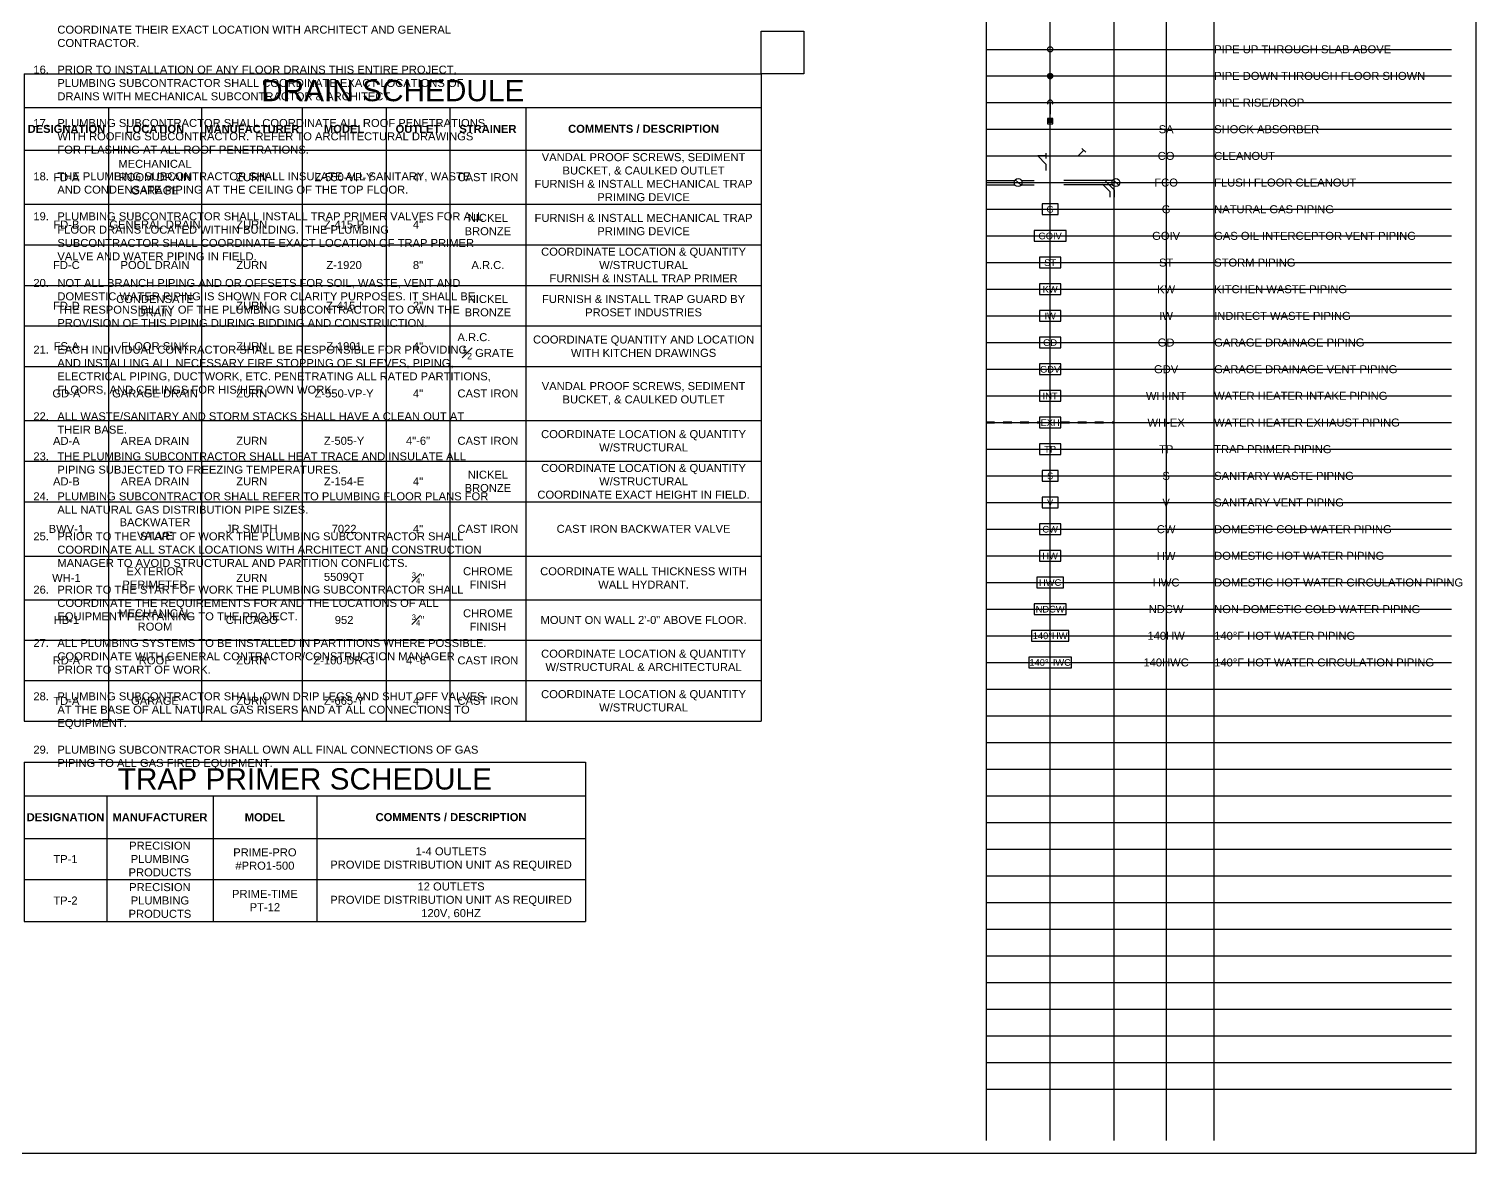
# Model space of a CAD drawing. Extents: x 1982 to 2088, y 1462 to 1485.
# Drawn here: x 2029.48 to 2046.44, y 1461.6 to 1474.78 of the extents above; entities that cross this region are included whole.
import ezdxf
from ezdxf.enums import TextEntityAlignment as Align

# ---------------------------------------------------------------- set-up
doc = ezdxf.new("R2010")
doc.units = 0
doc.header["$LTSCALE"] = 0.375
doc.header["$MEASUREMENT"] = 0
doc.linetypes.add('COND', pattern=[1.7, 1.5, -0.2])
doc.linetypes.add('VENT', pattern=[0.3, 0.2, -0.1])
for name, color, linetype in [('G-ANNO-TEXT', 70, 'Continuous'), ('P-14HW-N', 3, 'Continuous'), ('P-14HW-N @ 1', 3, 'Continuous'), ('P-14HWC-N', 2, 'Continuous'), ('P-14HWC-N @ 1', 2, 'Continuous'), ('P-ANNO-TEXT', 70, 'Continuous'), ('P-CW-N', 4, 'Continuous'), ('P-CW-N @ 1', 4, 'Continuous'), ('P-GAS-N', 3, 'Continuous'), ('P-GAS-N @ 1', 3, 'Continuous'), ('P-GD-N', 2, 'Continuous'), ('P-GD-N @ 1', 2, 'Continuous'), ('P-GOIV-N', 3, 'VENT'), ('P-GOIV-N @ 1', 3, 'VENT'), ('P-GV-N', 5, 'VENT'), ('P-GV-N @ 1', 5, 'VENT'), ('P-HW-N', 1, 'Continuous'), ('P-HW-N @ 1', 1, 'Continuous'), ('P-HWC-N', 2, 'Continuous'), ('P-HWC-N @ 1', 2, 'Continuous'), ('P-IW-N', 1, 'Continuous'), ('P-IW-N @ 1', 1, 'Continuous'), ('P-KW-N', 1, 'Continuous'), ('P-KW-N @ 1', 1, 'Continuous'), ('P-NDCW-N', 4, 'Continuous'), ('P-NDCW-N @ 1', 4, 'Continuous'), ('P-SAN-N', 6, 'Continuous'), ('P-SAN-N @ 1', 6, 'Continuous'), ('P-SANV-N', 5, 'VENT'), ('P-SANV-N @ 1', 5, 'VENT'), ('P-STRM-N', 2, 'COND'), ('P-STRM-N @ 1', 2, 'COND'), ('P-TP-N', 6, 'Continuous'), ('P-TP-N @ 1', 6, 'Continuous'), ('P-WH-INT-N', 213, 'Continuous'), ('P-WH-INT-N @ 1', 213, 'Continuous')]:
    doc.layers.add(name, color=color, linetype=linetype)
doc.layers.add('GRID', color=7, linetype='Continuous', plot=False)
doc.layers.add('P-WH-EXH-N', color=133, linetype='VENT', lineweight=60)
doc.layers.add('P-WH-EXH-N @ 1', color=133, linetype='VENT', lineweight=60)
doc.styles.add('Arial', font='arial.ttf')
doc.styles.add('Arial Bold', font='arialbd.ttf')

# ---------------------------------------------------------------- blocks, each defined once
blk = doc.blocks.new('*T3')
at = {"layer": 'G-ANNO-TEXT', "transparency": 16777216}
for p, q in [((0, 0), (8.635, 0)), ((0, 0), (0, -7.587)), ((8.635, 0), (8.635, -7.587)), ((0, -0.396), (8.635, -0.396)), ((0.987, -0.396), (0.987, -7.587)), ((2.077, -0.396), (2.077, -7.587)), ((3.255, -0.396), (3.255, -7.587)), ((4.241, -0.396), (4.241, -7.587)), ((4.987, -0.396), (4.987, -7.587)), ((5.879, -0.396), (5.879, -7.587)), ((0, -0.896), (8.635, -0.896)), ((0, -1.529), (8.635, -1.529)), ((0, -2.004), (8.635, -2.004)), ((0, -2.48), (8.635, -2.48)), ((0, -2.955), (8.635, -2.955)), ((0, -3.431), (8.635, -3.431)), ((0, -4.064), (8.635, -4.064)), ((0, -4.539), (8.635, -4.539)), ((0, -5.015), (8.635, -5.015)), ((0, -5.653), (8.635, -5.653)), ((0, -6.165), (8.635, -6.165)), ((0, -6.639), (8.635, -6.639)), ((0, -7.113), (8.635, -7.113)), ((0, -7.587), (8.635, -7.587))]:
    blk.add_line(p, q, dxfattribs=at)
at = {"layer": 'G-ANNO-TEXT', "transparency": 16777216, "attachment_point": 5}
for s, insert, char_height, width, style in [('DRAIN SCHEDULE', (4.318, -0.198), 0.25, 8.57255, 'Arial'), ('DESIGNATION', (0.494, -0.646), 0.09375, 0.9249, 'Arial Bold'), ('LOCATION', (1.532, -0.646), 0.0938, 1.02744, 'Arial Bold'), ('MANUFACTURER', (2.666, -0.646), 0.09375, 1.11521, 'Arial Bold'), ('MODEL', (3.748, -0.646), 0.0938, 0.92303, 'Arial Bold'), ('OUTLET', (4.614, -0.646), 0.0938, 0.6835, 'Arial Bold'), ('STRAINER', (5.433, -0.646), 0.0938, 0.83015, 'Arial Bold'), ('COMMENTS / DESCRIPTION', (7.257, -0.646), 0.09375, 2.69332, 'Arial Bold'), ('MECHANICAL ROOM DRAIN\\PGARAGE', (1.532, -1.212), 0.09375, 1.02744, 'Arial'), ('VANDAL PROOF SCREWS, SEDIMENT BUCKET, & CAULKED OUTLET\\PFURNISH & INSTALL MECHANICAL TRAP PRIMING DEVICE', (7.257, -1.212), 0.09375, 2.69332, 'Arial'), ('FD-A', (0.494, -1.212), 0.0938, 0.9249, 'Arial'), ('ZURN', (2.666, -1.212), 0.0938, 1.11521, 'Arial'), ('Z-550-VP-Y', (3.748, -1.212), 0.0938, 0.92303, 'Arial'), ('4"', (4.614, -1.212), 0.0938, 0.6835, 'Arial'), ('CAST IRON', (5.433, -1.212), 0.0938, 0.83015, 'Arial'), ('NICKEL BRONZE', (5.433, -1.767), 0.09375, 0.83015, 'Arial'), ('FURNISH & INSTALL MECHANICAL TRAP PRIMING DEVICE', (7.257, -1.767), 0.09375, 2.69332, 'Arial'), ('FD-B', (0.494, -1.767), 0.0938, 0.9249, 'Arial'), ('GENERAL DRAIN', (1.532, -1.767), 0.09375, 1.02744, 'Arial'), ('ZURN', (2.666, -1.767), 0.0938, 1.11521, 'Arial'), ('Z-415-P', (3.748, -1.767), 0.0938, 0.92303, 'Arial'), ('4"', (4.614, -1.767), 0.0938, 0.6835, 'Arial'), ('FD-C', (0.494, -2.242), 0.0938, 0.9249, 'Arial'), ('POOL DRAIN', (1.532, -2.242), 0.0938, 1.02744, 'Arial'), ('ZURN', (2.666, -2.242), 0.0938, 1.11521, 'Arial'), ('Z-1920', (3.748, -2.242), 0.0938, 0.92303, 'Arial'), ('8"', (4.614, -2.242), 0.0938, 0.6835, 'Arial'), ('A.R.C.', (5.433, -2.242), 0.0938, 0.83015, 'Arial'), ('COORDINATE LOCATION & QUANTITY W/STRUCTURAL\\PFURNISH & INSTALL TRAP PRIMER', (7.257, -2.242), 0.09375, 2.69332, 'Arial'), ('FD-D', (0.494, -2.718), 0.0938, 0.9249, 'Arial'), ('CONDENSATE DRAIN', (1.532, -2.718), 0.09375, 1.02744, 'Arial'), ('ZURN', (2.666, -2.718), 0.0938, 1.11521, 'Arial'), ('Z-415-I', (3.748, -2.718), 0.0938, 0.92303, 'Arial'), ('2"', (4.614, -2.718), 0.0938, 0.6835, 'Arial'), ('NICKEL BRONZE', (5.433, -2.718), 0.09375, 0.83015, 'Arial'), ('FURNISH & INSTALL TRAP GUARD BY PROSET INDUSTRIES', (7.257, -2.718), 0.09375, 2.69332, 'Arial'), ('\\A1;A.R.C.          {\\H0.8x;\\S1#2;} GRATE', (5.433, -3.193), 0.09375, 0.83015, 'Arial'), ('FS-A', (0.494, -3.193), 0.0938, 0.9249, 'Arial'), ('FLOOR SINK', (1.532, -3.193), 0.0938, 1.02744, 'Arial'), ('ZURN', (2.666, -3.193), 0.0938, 1.11521, 'Arial'), ('Z-1901', (3.748, -3.193), 0.0938, 0.92303, 'Arial'), ('4"', (4.614, -3.193), 0.0938, 0.6835, 'Arial'), ('COORDINATE QUANTITY AND LOCATION WITH KITCHEN DRAWINGS', (7.257, -3.193), 0.09375, 2.69332, 'Arial'), ('GD-A', (0.494, -3.747), 0.0938, 0.9249, 'Arial'), ('GARAGE DRAIN', (1.532, -3.747), 0.09375, 1.02744, 'Arial'), ('ZURN', (2.666, -3.747), 0.0938, 1.11521, 'Arial'), ('Z-550-VP-Y', (3.748, -3.747), 0.0938, 0.92303, 'Arial'), ('4"', (4.614, -3.747), 0.0938, 0.6835, 'Arial'), ('CAST IRON', (5.433, -3.747), 0.0938, 0.83015, 'Arial'), ('VANDAL PROOF SCREWS, SEDIMENT BUCKET, & CAULKED OUTLET', (7.257, -3.747), 0.09375, 2.69332, 'Arial'), ('COORDINATE LOCATION & QUANTITY W/STRUCTURAL', (7.257, -4.302), 0.09375, 2.69332, 'Arial'), ('AD-A', (0.494, -4.302), 0.0938, 0.9249, 'Arial'), ('AREA DRAIN', (1.532, -4.302), 0.0938, 1.02744, 'Arial'), ('ZURN', (2.666, -4.302), 0.0938, 1.11521, 'Arial'), ('Z-505-Y', (3.748, -4.302), 0.0938, 0.92303, 'Arial'), ('4"-6"', (4.614, -4.302), 0.0938, 0.6835, 'Arial'), ('CAST IRON', (5.433, -4.302), 0.0938, 0.83015, 'Arial'), ('COORDINATE LOCATION & QUANTITY W/STRUCTURAL\\PCOORDINATE EXACT HEIGHT IN FIELD.', (7.257, -4.777), 0.09375, 2.69332, 'Arial'), ('AD-B', (0.494, -4.777), 0.0938, 0.9249, 'Arial'), ('AREA DRAIN', (1.532, -4.777), 0.0938, 1.02744, 'Arial'), ('ZURN', (2.666, -4.777), 0.0938, 1.11521, 'Arial'), ('Z-154-E', (3.748, -4.777), 0.0938, 0.92303, 'Arial'), ('4"', (4.614, -4.777), 0.0938, 0.6835, 'Arial'), ('NICKEL BRONZE', (5.433, -4.777), 0.09375, 0.83015, 'Arial'), ('BACKWATER VALVE', (1.532, -5.334), 0.09375, 1.02744, 'Arial'), ('BWV-1', (0.494, -5.334), 0.0938, 0.9249, 'Arial'), ('JR SMITH', (2.666, -5.334), 0.0938, 1.11521, 'Arial'), ('7022', (3.748, -5.334), 0.0938, 0.92303, 'Arial'), ('4"', (4.614, -5.334), 0.0938, 0.6835, 'Arial'), ('CAST IRON', (5.433, -5.334), 0.0938, 0.83015, 'Arial'), ('CAST IRON BACKWATER VALVE', (7.257, -5.334), 0.09375, 2.69332, 'Arial'), ('WH-1', (0.494, -5.909), 0.0938, 0.9249, 'Arial'), ('EXTERIOR PERIMETER', (1.532, -5.909), 0.09375, 1.02744, 'Arial'), ('ZURN', (2.666, -5.909), 0.0938, 1.11521, 'Arial'), ('5509QT', (3.748, -5.909), 0.0938, 0.92303, 'Arial'), ('\\A1;{\\H0.7x;\\S3#4;}"', (4.614, -5.909), 0.09375, 0.6835, 'Arial'), ('CHROME FINISH', (5.433, -5.909), 0.09375, 0.83015, 'Arial'), ('COORDINATE WALL THICKNESS WITH WALL HYDRANT.', (7.257, -5.909), 0.09375, 2.69332, 'Arial'), ('HB-1', (0.494, -6.402), 0.0938, 0.9249, 'Arial'), ('MECHANICAL ROOM', (1.532, -6.402), 0.09375, 1.02744, 'Arial'), ('CHICAGO', (2.666, -6.402), 0.0938, 1.11521, 'Arial'), ('952', (3.748, -6.402), 0.0938, 0.92303, 'Arial'), ('\\A1;{\\H0.7x;\\S3#4;\\H1.4286x;"}', (4.614, -6.402), 0.09375, 0.6835, 'Arial'), ('CHROME FINISH', (5.433, -6.402), 0.09375, 0.83015, 'Arial'), ('MOUNT ON WALL 2\'-0" ABOVE FLOOR.', (7.257, -6.402), 0.09375, 2.69332, 'Arial'), ('COORDINATE LOCATION & QUANTITY W/STRUCTURAL & ARCHITECTURAL', (7.257, -6.876), 0.09375, 2.69332, 'Arial'), ('RD-A', (0.494, -6.876), 0.0938, 0.9249, 'Arial'), ('ROOF', (1.532, -6.876), 0.0938, 1.02744, 'Arial'), ('ZURN', (2.666, -6.876), 0.0938, 1.11521, 'Arial'), ('Z-100-DR-G', (3.748, -6.876), 0.0938, 0.92303, 'Arial'), ('4"-6"', (4.614, -6.876), 0.0938, 0.6835, 'Arial'), ('CAST IRON', (5.433, -6.876), 0.0938, 0.83015, 'Arial'), ('COORDINATE LOCATION & QUANTITY W/STRUCTURAL', (7.257, -7.35), 0.09375, 2.69332, 'Arial'), ('TD-A', (0.494, -7.35), 0.0938, 0.9249, 'Arial'), ('GARAGE', (1.532, -7.35), 0.0938, 1.02744, 'Arial'), ('ZURN', (2.666, -7.35), 0.0938, 1.11521, 'Arial'), ('Z-665-Y', (3.748, -7.35), 0.0938, 0.92303, 'Arial'), ('4"', (4.614, -7.35), 0.0938, 0.6835, 'Arial'), ('CAST IRON', (5.433, -7.35), 0.0938, 0.83015, 'Arial')]:
    blk.add_mtext(s, dxfattribs=dict(at, insert=insert, char_height=char_height, width=width, style=style))
blk = doc.blocks.new('*T6')
at = {"layer": 'P-ANNO-TEXT', "transparency": 16777216}
for p, q in [((0, 0), (6.575, 0)), ((0, 0), (0, -1.868)), ((6.575, 0), (6.575, -1.868)), ((0, -0.396), (6.575, -0.396)), ((0.967, -0.396), (0.967, -1.868)), ((2.214, -0.396), (2.214, -1.868)), ((3.427, -0.396), (3.427, -1.868)), ((0, -0.896), (6.575, -0.896)), ((0, -1.377), (6.575, -1.377)), ((0, -1.868), (6.575, -1.868))]:
    blk.add_line(p, q, dxfattribs=at)
at = {"layer": 'P-ANNO-TEXT', "transparency": 16777216, "attachment_point": 5}
for s, insert, char_height, width, style in [('TRAP PRIMER SCHEDULE', (3.288, -0.198), 0.25, 6.51268, 'Arial'), ('DESIGNATION', (0.483, -0.646), 0.09375, 0.90419, 'Arial Bold'), ('MANUFACTURER', (1.59, -0.646), 0.09375, 1.18453, 'Arial Bold'), ('MODEL', (2.82, -0.646), 0.0938, 1.15041, 'Arial Bold'), ('COMMENTS / DESCRIPTION', (5.001, -0.646), 0.09375, 3.08605, 'Arial Bold'), ('PRECISION PLUMBING PRODUCTS', (1.59, -1.136), 0.09375, 1.18453, 'Arial'), ('PRIME-PRO #PRO1-500', (2.82, -1.136), 0.09375, 1.15041, 'Arial'), ('1-4 OUTLETS\\PPROVIDE DISTRIBUTION UNIT AS REQUIRED', (5.001, -1.136), 0.09375, 3.08605, 'Arial'), ('TP-1', (0.483, -1.136), 0.0938, 0.90419, 'Arial'), ('PRECISION PLUMBING PRODUCTS', (1.59, -1.622), 0.09375, 1.18453, 'Arial'), ('PRIME-TIME \\PPT-12', (2.82, -1.622), 0.09375, 1.15041, 'Arial'), ('12 OUTLETS\\PPROVIDE DISTRIBUTION UNIT AS REQUIRED\\P120V, 60HZ', (5.001, -1.622), 0.09375, 3.08605, 'Arial'), ('TP-2', (0.483, -1.622), 0.0938, 0.90419, 'Arial')]:
    blk.add_mtext(s, dxfattribs=dict(at, insert=insert, char_height=char_height, width=width, style=style))
blk = doc.blocks.new('*U66')
blk.add_circle((0, 0), 0.0312)
blk = doc.blocks.new('*U67')
h = blk.add_hatch()
h.set_pattern_fill('ANSI31', color=256, scale=0.025, angle=135)
edge = h.paths.add_edge_path()
edge.add_arc((0, 0), 0.0313, 0, 360)
blk.add_circle((0, 0), 0.0312)
blk = doc.blocks.new('*U68')
at = {"linetype": 'Continuous'}
blk.add_arc((0, 0), 0.0311, 322.567, 217.433, dxfattribs=at)
blk = doc.blocks.new('*U59')
for p, q in [((0.09375, 0.03125), (0.09375, -0.03125)), ((0.09375, 0), (0, 0))]:
    blk.add_line(p, q)
blk = doc.blocks.new('*U58')
for p, q in [((0.09375, 0.03125), (0.09375, -0.03125)), ((0.09375, 0), (0, 0))]:
    blk.add_line(p, q)
blk = doc.blocks.new('*U100')
at = {"color": 7}
blk.add_line((0.034, -0.032), (-0.034, 0.032), dxfattribs=at)
at = {"color": 0}
blk.add_circle((0, 0), 0.0469, dxfattribs=at)
blk = doc.blocks.new('SHOCK ABSORBER')
at = {"color": 7}
for p, q in [((0.031, 0.109), (-0.031, 0.109)), ((0.031, 0.094), (-0.031, 0.094)), ((0.031, 0.079), (-0.031, 0.079))]:
    blk.add_line(p, q, dxfattribs=at)
blk.add_line((0, 0), (0, 0.062))
blk.add_lwpolyline([(-0.031, 0.125), (-0.031, 0.062), (0.031, 0.062), (0.031, 0.125)], close=True)
blk = doc.blocks.new('*U132')
at = {"layer": 'DEFPOINTS'}
blk.add_lwpolyline([(-0.09375, -0.0625), (0.09375, -0.0625), (0.09375, 0.0625), (-0.09375, 0.0625)], close=True, dxfattribs=at)
at = {"style": 'Arial'}
blk.add_text('G', height=0.07812, dxfattribs=at).set_placement((0, 0), align=Align.MIDDLE)
blk = doc.blocks.new('*U147')
at = {"layer": 'DEFPOINTS'}
blk.add_lwpolyline([(-0.1875, -0.0625), (0.1875, -0.0625), (0.1875, 0.0625), (-0.1875, 0.0625)], close=True, dxfattribs=at)
at = {"style": 'Arial'}
blk.add_text('GOIV', height=0.07812, dxfattribs=at).set_placement((0, 0), align=Align.MIDDLE)
blk = doc.blocks.new('*U160')
at = {"layer": 'DEFPOINTS'}
blk.add_lwpolyline([(-0.125, -0.0625), (0.125, -0.0625), (0.125, 0.0625), (-0.125, 0.0625)], close=True, dxfattribs=at)
at = {"style": 'Arial'}
blk.add_text('ST', height=0.07812, dxfattribs=at).set_placement((0, 0), align=Align.MIDDLE)
blk = doc.blocks.new('*U161')
at = {"layer": 'DEFPOINTS'}
blk.add_lwpolyline([(-0.125, -0.0625), (0.125, -0.0625), (0.125, 0.0625), (-0.125, 0.0625)], close=True, dxfattribs=at)
at = {"style": 'Arial'}
blk.add_text('KW', height=0.07812, dxfattribs=at).set_placement((0, 0), align=Align.MIDDLE)
blk = doc.blocks.new('*U164')
at = {"layer": 'DEFPOINTS'}
blk.add_lwpolyline([(-0.125, -0.0625), (0.125, -0.0625), (0.125, 0.0625), (-0.125, 0.0625)], close=True, dxfattribs=at)
at = {"style": 'Arial'}
blk.add_text('IW', height=0.07812, dxfattribs=at).set_placement((0, 0), align=Align.MIDDLE)
blk = doc.blocks.new('*U166')
at = {"layer": 'DEFPOINTS'}
blk.add_lwpolyline([(-0.125, -0.0625), (0.125, -0.0625), (0.125, 0.0625), (-0.125, 0.0625)], close=True, dxfattribs=at)
at = {"style": 'Arial'}
blk.add_text('GD', height=0.07812, dxfattribs=at).set_placement((0, 0), align=Align.MIDDLE)
blk = doc.blocks.new('*U167')
at = {"layer": 'DEFPOINTS'}
blk.add_lwpolyline([(-0.125, -0.0625), (0.125, -0.0625), (0.125, 0.0625), (-0.125, 0.0625)], close=True, dxfattribs=at)
at = {"style": 'Arial'}
blk.add_text('GDV', height=0.07812, dxfattribs=at).set_placement((0, 0), align=Align.MIDDLE)
blk = doc.blocks.new('*U173')
at = {"layer": 'DEFPOINTS'}
blk.add_lwpolyline([(-0.125, -0.0625), (0.125, -0.0625), (0.125, 0.0625), (-0.125, 0.0625)], close=True, dxfattribs=at)
at = {"style": 'Arial'}
blk.add_text('EXH', height=0.07812, dxfattribs=at).set_placement((0, 0), align=Align.MIDDLE)
blk = doc.blocks.new('*U179')
at = {"layer": 'DEFPOINTS'}
blk.add_lwpolyline([(-0.125, -0.0625), (0.125, -0.0625), (0.125, 0.0625), (-0.125, 0.0625)], close=True, dxfattribs=at)
at = {"style": 'Arial'}
blk.add_text('TP', height=0.07812, dxfattribs=at).set_placement((0, 0), align=Align.MIDDLE)
blk = doc.blocks.new('*U172')
at = {"layer": 'DEFPOINTS'}
blk.add_lwpolyline([(-0.125, -0.0625), (0.125, -0.0625), (0.125, 0.0625), (-0.125, 0.0625)], close=True, dxfattribs=at)
at = {"style": 'Arial'}
blk.add_text('INT', height=0.07812, dxfattribs=at).set_placement((0, 0), align=Align.MIDDLE)
blk = doc.blocks.new('*U181')
at = {"layer": 'DEFPOINTS'}
blk.add_lwpolyline([(-0.125, -0.0625), (0.125, -0.0625), (0.125, 0.0625), (-0.125, 0.0625)], close=True, dxfattribs=at)
at = {"style": 'Arial'}
blk.add_text('CW', height=0.07812, dxfattribs=at).set_placement((0, 0), align=Align.MIDDLE)
blk = doc.blocks.new('*U186')
at = {"layer": 'DEFPOINTS'}
blk.add_lwpolyline([(-0.125, -0.0625), (0.125, -0.0625), (0.125, 0.0625), (-0.125, 0.0625)], close=True, dxfattribs=at)
at = {"style": 'Arial'}
blk.add_text('HW', height=0.07812, dxfattribs=at).set_placement((0, 0), align=Align.MIDDLE)
blk = doc.blocks.new('*U185')
at = {"layer": 'DEFPOINTS'}
blk.add_lwpolyline([(-0.15625, -0.0625), (0.15625, -0.0625), (0.15625, 0.0625), (-0.15625, 0.0625)], close=True, dxfattribs=at)
at = {"style": 'Arial'}
blk.add_text('HWC', height=0.078125, dxfattribs=at).set_placement((0, 0), align=Align.MIDDLE)
blk = doc.blocks.new('*U184')
at = {"layer": 'DEFPOINTS'}
blk.add_lwpolyline([(-0.1875, -0.0625), (0.1875, -0.0625), (0.1875, 0.0625), (-0.1875, 0.0625)], close=True, dxfattribs=at)
at = {"style": 'Arial'}
blk.add_text('NDCW', height=0.07812, dxfattribs=at).set_placement((0, 0), align=Align.MIDDLE)
blk = doc.blocks.new('*U200')
at = {"layer": 'DEFPOINTS'}
blk.add_lwpolyline([(-0.219, -0.062), (0.219, -0.062), (0.219, 0.062), (-0.219, 0.062)], close=True, dxfattribs=at)
at = {"insert": (0, 0.04), "char_height": 0.0781, "width": 0.22378, "attachment_point": 2, "style": 'Arial'}
blk.add_mtext('140%%DHW', dxfattribs=at)
blk = doc.blocks.new('*U201')
at = {"layer": 'DEFPOINTS'}
blk.add_lwpolyline([(-0.25, -0.062), (0.25, -0.062), (0.25, 0.062), (-0.25, 0.062)], close=True, dxfattribs=at)
at = {"insert": (0, 0.039), "char_height": 0.0781, "width": 0.34071, "attachment_point": 2, "style": 'Arial'}
blk.add_mtext('140%%DHWC', dxfattribs=at)
blk = doc.blocks.new('*U215')
at = {"layer": 'DEFPOINTS'}
blk.add_lwpolyline([(-0.09375, -0.0625), (0.09375, -0.0625), (0.09375, 0.0625), (-0.09375, 0.0625)], close=True, dxfattribs=at)
at = {"style": 'Arial'}
blk.add_text('S', height=0.07812, dxfattribs=at).set_placement((0, 0), align=Align.MIDDLE)
blk = doc.blocks.new('*U216')
at = {"layer": 'DEFPOINTS'}
blk.add_lwpolyline([(-0.09375, -0.0625), (0.09375, -0.0625), (0.09375, 0.0625), (-0.09375, 0.0625)], close=True, dxfattribs=at)
at = {"style": 'Arial'}
blk.add_text('V', height=0.07812, dxfattribs=at).set_placement((0, 0), align=Align.MIDDLE)

msp = doc.modelspace()

# ---------------------------------------------------------------- linework, layer by layer
at = {"layer": 'DEFPOINTS'}
for points in [[(2014.814, 1461.601), (2046.439, 1461.601), (2046.439, 1484.851), (2014.814, 1484.851)], [(2038.062, 1474.751), (2038.562, 1474.751), (2038.562, 1474.251), (2038.062, 1474.251)]]:
    msp.add_lwpolyline(points, close=True, dxfattribs=at)
at = {"layer": 'GRID'}
for points in [[(2040.698, 1484.896), (2040.698, 1461.748)], [(2041.448, 1461.748), (2041.448, 1484.896)], [(2042.198, 1461.748), (2042.198, 1484.896)], [(2042.807, 1484.896), (2042.807, 1461.748)], [(2043.37, 1461.748), (2043.37, 1484.896)], [(2040.698, 1474.538), (2046.15, 1474.538)], [(2040.698, 1474.226), (2046.15, 1474.226)], [(2040.698, 1473.913), (2046.15, 1473.913)], [(2040.698, 1473.601), (2046.15, 1473.601)], [(2040.698, 1473.288), (2046.15, 1473.288)], [(2040.698, 1472.976), (2046.15, 1472.976)], [(2040.698, 1472.663), (2046.15, 1472.663)], [(2040.698, 1472.351), (2046.15, 1472.351)], [(2040.698, 1472.038), (2046.15, 1472.038)], [(2040.698, 1471.726), (2046.15, 1471.726)], [(2040.698, 1471.413), (2046.15, 1471.413)], [(2040.698, 1471.101), (2046.15, 1471.101)], [(2040.698, 1470.788), (2046.15, 1470.788)], [(2040.698, 1470.476), (2046.15, 1470.476)], [(2040.698, 1470.163), (2046.15, 1470.163)], [(2040.698, 1469.851), (2046.15, 1469.851)], [(2040.698, 1469.538), (2046.15, 1469.538)], [(2040.698, 1469.226), (2046.15, 1469.226)], [(2040.698, 1468.913), (2046.15, 1468.913)], [(2040.698, 1468.601), (2046.15, 1468.601)], [(2040.698, 1468.288), (2046.15, 1468.288)], [(2040.698, 1467.976), (2046.15, 1467.976)], [(2040.698, 1467.663), (2046.15, 1467.663)], [(2040.698, 1467.351), (2046.15, 1467.351)], [(2040.698, 1467.038), (2046.15, 1467.038)], [(2040.698, 1466.726), (2046.15, 1466.726)], [(2040.698, 1466.413), (2046.15, 1466.413)], [(2040.698, 1466.101), (2046.15, 1466.101)], [(2040.698, 1465.788), (2046.15, 1465.788)], [(2040.698, 1465.476), (2046.15, 1465.476)], [(2040.698, 1465.163), (2046.15, 1465.163)], [(2040.698, 1464.851), (2046.15, 1464.851)], [(2040.698, 1464.538), (2046.15, 1464.538)], [(2040.698, 1464.226), (2046.15, 1464.226)], [(2040.698, 1463.913), (2046.15, 1463.913)], [(2040.698, 1463.601), (2046.15, 1463.601)], [(2040.698, 1463.288), (2046.15, 1463.288)], [(2040.698, 1462.976), (2046.15, 1462.976)], [(2040.698, 1462.663), (2046.15, 1462.663)], [(2040.698, 1462.351), (2046.15, 1462.351)]]:
    msp.add_lwpolyline(points, dxfattribs=at)
at = {"layer": 'P-14HW-N'}
for p, q in [((2040.698, 1467.663), (2041.229, 1467.663)), ((2041.666, 1467.663), (2042.198, 1467.663))]:
    msp.add_line(p, q, dxfattribs=at)
at = {"layer": 'P-14HWC-N'}
for p, q in [((2040.698, 1467.351), (2041.194, 1467.351)), ((2041.698, 1467.351), (2042.198, 1467.351))]:
    msp.add_line(p, q, dxfattribs=at)
at = {"layer": 'P-CW-N'}
for p, q in [((2040.698, 1474.538), (2041.416, 1474.538)), ((2040.698, 1474.226), (2041.416, 1474.226)), ((2040.698, 1473.913), (2041.417, 1473.913)), ((2041.448, 1473.913), (2041.448, 1473.78)), ((2041.479, 1473.913), (2042.198, 1473.913)), ((2040.698, 1473.601), (2042.198, 1473.601)), ((2040.698, 1473.288), (2041.303, 1473.288)), ((2041.303, 1473.288), (2041.397, 1473.194)), ((2041.397, 1473.194), (2041.397, 1473.117)), ((2041.573, 1473.288), (2042.198, 1473.288)), ((2040.698, 1468.913), (2041.323, 1468.913)), ((2041.573, 1468.913), (2042.198, 1468.913))]:
    msp.add_line(p, q, dxfattribs=at)
at = {"layer": 'P-GAS-N'}
for p, q in [((2040.698, 1472.663), (2041.354, 1472.663)), ((2041.541, 1472.663), (2042.198, 1472.663))]:
    msp.add_line(p, q, dxfattribs=at)
at = {"layer": 'P-GD-N'}
for p, q in [((2040.698, 1471.101), (2041.323, 1471.101)), ((2041.573, 1471.101), (2042.198, 1471.101))]:
    msp.add_line(p, q, dxfattribs=at)
at = {"layer": 'P-GOIV-N'}
for p, q in [((2040.698, 1472.351), (2041.26, 1472.351)), ((2041.635, 1472.351), (2042.198, 1472.351))]:
    msp.add_line(p, q, dxfattribs=at)
at = {"layer": 'P-GV-N'}
for p, q in [((2040.698, 1470.788), (2041.315, 1470.788)), ((2041.585, 1470.788), (2042.198, 1470.788))]:
    msp.add_line(p, q, dxfattribs=at)
at = {"layer": 'P-HW-N'}
for p, q in [((2040.698, 1468.601), (2041.323, 1468.601)), ((2041.573, 1468.601), (2042.198, 1468.601))]:
    msp.add_line(p, q, dxfattribs=at)
at = {"layer": 'P-HWC-N'}
for p, q in [((2040.698, 1468.288), (2041.291, 1468.288)), ((2041.604, 1468.288), (2042.198, 1468.288))]:
    msp.add_line(p, q, dxfattribs=at)
at = {"layer": 'P-IW-N'}
for p, q in [((2040.698, 1471.413), (2041.323, 1471.413)), ((2041.573, 1471.413), (2042.198, 1471.413))]:
    msp.add_line(p, q, dxfattribs=at)
at = {"layer": 'P-KW-N'}
for p, q in [((2040.698, 1471.726), (2041.323, 1471.726)), ((2041.573, 1471.726), (2042.198, 1471.726))]:
    msp.add_line(p, q, dxfattribs=at)
at = {"layer": 'P-NDCW-N'}
for p, q in [((2040.698, 1467.976), (2041.26, 1467.976)), ((2041.636, 1467.976), (2042.198, 1467.976))]:
    msp.add_line(p, q, dxfattribs=at)
at = {"layer": 'P-SAN-N'}
for p, q in [((2040.698, 1473.001), (2041.033, 1473.001)), ((2040.698, 1472.951), (2041.033, 1472.951)), ((2041.112, 1473.001), (2041.259, 1473.001)), ((2041.112, 1472.951), (2041.259, 1472.951)), ((2042.179, 1473.001), (2041.609, 1473.001)), ((2042.179, 1472.951), (2041.609, 1472.951)), ((2042.061, 1472.958), (2042.148, 1472.872)), ((2042.097, 1472.993), (2042.198, 1472.892)), ((2042.148, 1472.872), (2042.148, 1472.804)), ((2042.198, 1472.892), (2042.198, 1472.804)), ((2040.698, 1469.538), (2041.354, 1469.538)), ((2041.541, 1469.538), (2042.198, 1469.538))]:
    msp.add_line(p, q, dxfattribs=at)
at = {"layer": 'P-SANV-N'}
for p, q in [((2040.698, 1469.226), (2041.354, 1469.226)), ((2041.541, 1469.226), (2042.198, 1469.226))]:
    msp.add_line(p, q, dxfattribs=at)
at = {"layer": 'P-STRM-N'}
for p, q in [((2040.698, 1472.038), (2041.323, 1472.038)), ((2041.573, 1472.038), (2042.198, 1472.038))]:
    msp.add_line(p, q, dxfattribs=at)
at = {"layer": 'P-TP-N'}
for p, q in [((2040.698, 1469.851), (2041.323, 1469.851)), ((2041.573, 1469.851), (2042.198, 1469.851))]:
    msp.add_line(p, q, dxfattribs=at)
at = {"layer": 'P-WH-EXH-N'}
for p, q in [((2040.698, 1470.163), (2041.323, 1470.163)), ((2041.573, 1470.163), (2042.198, 1470.163))]:
    msp.add_line(p, q, dxfattribs=at)
at = {"layer": 'P-WH-INT-N'}
for p, q in [((2040.698, 1470.476), (2041.323, 1470.476)), ((2041.573, 1470.476), (2042.198, 1470.476))]:
    msp.add_line(p, q, dxfattribs=at)

# ---------------------------------------------------------------- block references
for name, p in [('*T3', (2029.427, 1474.251)), ('*T6', (2029.427, 1466.183))]:
    msp.add_blockref(name, p)
at = {"layer": 'P-14HW-N @ 1'}
msp.add_blockref('*U200', (2041.448, 1467.663), dxfattribs=at)
at = {"layer": 'P-14HWC-N @ 1'}
msp.add_blockref('*U201', (2041.448, 1467.351), dxfattribs=at)
at = {"layer": 'P-CW-N'}
for name, p in [('*U66', (2041.448, 1474.538)), ('*U67', (2041.448, 1474.226)), ('*U68', (2041.448, 1473.913)), ('SHOCK ABSORBER', (2041.448, 1473.601)), ('*U59', (2041.303, 1473.288))]:
    msp.add_blockref(name, p, dxfattribs=at)
at = {"layer": 'P-CW-N', "rotation": 45}
msp.add_blockref('*U58', (2041.776, 1473.288), dxfattribs=at)
at = {"layer": 'P-CW-N @ 1'}
msp.add_blockref('*U181', (2041.448, 1468.913), dxfattribs=at)
at = {"layer": 'P-GAS-N @ 1'}
msp.add_blockref('*U132', (2041.448, 1472.663), dxfattribs=at)
at = {"layer": 'P-GD-N @ 1'}
msp.add_blockref('*U166', (2041.448, 1471.101), dxfattribs=at)
at = {"layer": 'P-GOIV-N @ 1'}
msp.add_blockref('*U147', (2041.448, 1472.351), dxfattribs=at)
at = {"layer": 'P-GV-N @ 1'}
msp.add_blockref('*U167', (2041.448, 1470.788), dxfattribs=at)
at = {"layer": 'P-HW-N @ 1'}
msp.add_blockref('*U186', (2041.448, 1468.601), dxfattribs=at)
at = {"layer": 'P-HWC-N @ 1'}
msp.add_blockref('*U185', (2041.448, 1468.288), dxfattribs=at)
at = {"layer": 'P-IW-N @ 1'}
msp.add_blockref('*U164', (2041.448, 1471.413), dxfattribs=at)
at = {"layer": 'P-KW-N @ 1'}
msp.add_blockref('*U161', (2041.448, 1471.726), dxfattribs=at)
at = {"layer": 'P-NDCW-N @ 1'}
msp.add_blockref('*U184', (2041.448, 1467.976), dxfattribs=at)
at = {"layer": 'P-SAN-N'}
for p in [(2041.073, 1472.976), (2042.219, 1472.976)]:
    msp.add_blockref('*U100', p, dxfattribs=at)
at = {"layer": 'P-SAN-N @ 1'}
msp.add_blockref('*U215', (2041.448, 1469.538), dxfattribs=at)
at = {"layer": 'P-SANV-N @ 1'}
msp.add_blockref('*U216', (2041.448, 1469.226), dxfattribs=at)
at = {"layer": 'P-STRM-N @ 1'}
msp.add_blockref('*U160', (2041.448, 1472.038), dxfattribs=at)
at = {"layer": 'P-TP-N @ 1'}
msp.add_blockref('*U179', (2041.448, 1469.851), dxfattribs=at)
at = {"layer": 'P-WH-EXH-N @ 1'}
msp.add_blockref('*U173', (2041.448, 1470.163), dxfattribs=at)
at = {"layer": 'P-WH-INT-N @ 1'}
msp.add_blockref('*U172', (2041.448, 1470.476), dxfattribs=at)

# ---------------------------------------------------------------- texts
at = {"layer": 'G-ANNO-TEXT'}
note = msp.add_mtext_dynamic_auto_height_columns("\\pi1.2144;{\\H2.6667x;GENERAL NOTES\\P\\pi2.6806;\\H0.375x;\\L\\P\\pi-0.28125,l0.28125,t0.28125;}1.^ICONTRACTOR SHALL REFER TO THE PLUMBING SPECIFICATIONS.\\P\\pi0,l0,tz;\\P\\pi-0.28125,l0.28125,t0.28125;2.^IGENERAL NOTES, SYMBOLS LIST AND DETAILS ARE APPLICABLE TO ALL PLUMBING DRAWINGS. \\P\\pi0,l0,tz;\\P\\pi-0.28125,l0.28125,t0.28125;3.^IDRAWINGS ARE DIAGRAMMATIC:  DETERMINE LOCATIONS OF SYSTEMS AND COMPONENTS IN FIELD. \\P\\pi0,l0,tz;\\P\\pi-0.28125,l0.28125,t0.28125;4.^IALL PLUMBING WORK SHALL BE IN ACCORDANCE WITH THE MASS STATE PLUMBING CODE, THE MASS STATE BUILDING CODE AND THE DRAWINGS.  NO WORK SHALL BE INSTALLED IN VIOLATION OF ANY GOVERNING CODES.  ANY WORK SHOWN ON THE DRAWINGS WHICH IS IN VIOLATION OF SUCH CODES SHALL BE BROUGHT TO THE ATTENTION OF THE CONSTRUCTION MANAGER AND THE OWNER'S REPRESENTATIVE AND SHALL BE RESOLVED PRIOR TO THE INSTALLATION OF THE WORK INVOLVED.\\P\\pi0,l0,tz;\\P\\pi-0.28125,l0.28125,t0.28125;5.^IMANUFACTURERS' MODEL NUMBERS ARE SPECIFIED SOLELY TO ESTABLISH STANDARDS OF QUALITY FOR PERFORMANCE AND MATERIALS.\\P\\pi0,l0,tz;\\P\\pi-0.28125,l0.28125,t0.28125;6.^IALL PRODUCT INSTALLATIONS SHALL ADHERE TO MANUFACTURERS' RECOMMENDATIONS. \\P\\pi0,l0,tz;\\P\\pi-0.28125,l0.28125,t0.28125;7.^IRUN PIPING CONCEALED, UNLESS SPECIFIED OTHERWISE, AND CLEAR OF CEILING INSERTS. \\P\\pi0,l0,tz;\\P\\pi-0.28125,l0.28125,t0.28125;8.^IPROVIDE CLAMPS, OFFSETS, EXPANSION JOINTS, ANCHORS AND GUIDES AS NECESSARY TO PREVENT STRESS ON PIPING.\\P\\pi0,l0,tz;\\P\\pi-0.28125,l0.28125,t0.28125;9.^IPROVIDE VENTS AT HIGH POINTS IN PRESSURE PIPING SYSTEMS AND DRAIN VALVES AT LOW POINTS.\\P\\pi0,l0,tz;\\P\\pi-0.28125,l0.28125,t0.28125;10.^ITHIS CONTRACTOR SHALL COORDINATE HIS WORK WITH OTHER CONTRACTORS IN ESTABLISHING PIPE RUNS AND SPACE CONDITIONS.\\P\\pi0,l0,tz;\\P\\pi-0.28125,l0.28125,t0.28125;11.^IFOR SIZES AND REQUIREMENTS OF ALL HVAC EQUIPMENT SHOWN IN THESE DRAWINGS, REFER TO HVAC DRAWINGS AND SPECIFICATIONS.\\P\\pi0,l0,tz;\\P\\pi-0.28125,l0.28125,t0.28125;12.^IPRIOR TO THE START OF CORING ANY STRUCTURAL MEMBER PLUMBING SUBCONTRACTOR SHALL COORDINATE LOCATION OF PENETRATION WITH STRUCTURAL ENGINEER AND GENERAL CONTRACTOR.  PLUMBING SUBCONTRACTOR SHALL PREPARE AND  SUBMIT TO STRUCTURAL ENGINEER AND ARCHITECT A SET OF PENETRATION DRAWINGS DURING COORDINATION DRAWING REVIEW PERIOD. PLUMBING SUBCONTRACTOR MAY DEVIATE FROM LOCATIONS OF PENETRATIONS AS SHOWN ON PLUMBING DRAWINGS BUT MUST COORDINATE ALTERNATIVE LOCATIONS WITH STRUCTURAL ENGINEER.\\P\\pi0,l0,tz;\\P\\pi-0.28125,l0.28125,t0.28125;13.^IPRIOR TO START OF INSTALLATION OF BELOW SLAB PIPING, PLUMBING SUBCONTRACTOR SHALL COORDINATE LOCATIONS OF PIPING  WITH STRUCTURAL FOOTINGS, GRADE BEAMS, ETC. WITH STRUCTURAL ENGINEER.\\P\\pi0,l0,tz;\\P\\pi-0.28125,l0.28125,t0.28125;14.^IPRIOR TO INSTALLATION OF UNDER SLAB PIPING AT GROUND FLOOR, PLUMBING SUBCONTRACTOR SHALL COORDINATE ALL EXTERIOR INVERT ELEVATIONS WITH CIVIL ENGINEER.\\P\\pi0,l0,tz;\\P\\pi-0.28125,l0.28125,t0.28125;15.^IPRIOR TO INSTALLATION OF ANY SURFACE MOUNTED OR RECESSED PLUMBING COMPONENTS (I.E.:WALL HYDRANTS, PIPING PENETRATIONS, ETC.) ON EXTERIOR OF BUILDING, PLUMBING SUBCONTRACTOR SHALL COORDINATE THEIR EXACT LOCATION WITH ARCHITECT AND GENERAL ", width=5.36128, gutter_width=0.0287, height=0, count=2, dxfattribs=dict(at, insert=(2029.534, 1484.453), char_height=0.09375, attachment_point=1, style='Arial'))
for column, words in zip(note.columns.linked_columns, ['\\pl0.28125,t0.28125;CONTRACTOR.\\P\\pl0,tz;\\P\\pi-0.28125,l0.28125,t0.28125;16.^IPRIOR TO INSTALLATION OF ANY FLOOR DRAINS THIS ENTIRE PROJECT, PLUMBING SUBCONTRACTOR SHALL COORDINATE EXACT LOCATIONS OF DRAINS WITH MECHANICAL SUBCONTRACTOR & ARCHITECT.\\P\\pi0,l0,tz;\\P\\pi-0.28125,l0.28125,t0.28125;17.^IPLUMBING SUBCONTRACTOR SHALL COORDINATE ALL ROOF PENETRATIONS WITH ROOFING SUBCONTRACTOR.  REFER TO ARCHITECTURAL DRAWINGS FOR FLASHING AT ALL ROOF PENETRATIONS.\\P\\pi0,l0,tz;\\P\\pi-0.28125,l0.28125,t0.28125;18.^ITHE PLUMBING SUBCONTRACTOR SHALL INSULATE ALL SANITARY, WASTE AND CONDENSATE PIPING AT THE CEILING OF THE TOP FLOOR.\\P\\pi0,l0,tz;\\P\\pi-0.28125,l0.28125,t0.28125;19.^IPLUMBING SUBCONTRACTOR SHALL INSTALL TRAP PRIMER VALVES FOR ALL FLOOR DRAINS LOCATED WITHIN BUILDING.  THE PLUMBING SUBCONTRACTOR SHALL COORDINATE EXACT LOCATION OF TRAP PRIMER VALVE AND WATER PIPING IN FIELD.\\P\\pi0,l0,tz;\\P\\pi-0.28125,l0.28125,t0.28125;20.^INOT ALL BRANCH PIPING AND OR OFFSETS FOR SOIL, WASTE, VENT AND DOMESTIC WATER PIPING IS SHOWN FOR CLARITY PURPOSES. IT SHALL BE THE RESPONSIBILITY OF THE PLUMBING SUBCONTRACTOR TO OWN THE PROVISION OF THIS PIPING DURING BIDDING AND CONSTRUCTION.\\P\\pi0,l0,tz;\\P\\pi-0.28125,l0.28125,t0.28125;21.^IEACH INDIVIDUAL CONTRACTOR SHALL BE RESPONSIBLE FOR PROVIDING AND INSTALLING ALL NECESSARY FIRE STOPPING OF SLEEVES, PIPING, ELECTRICAL PIPING, DUCTWORK, ETC. PENETRATING ALL RATED PARTITIONS, FLOORS, AND CEILINGS FOR HIS/HER OWN WORK.\\P\\pi0,l0,tz;\\P\\pi-0.28125,l0.28125,t0.28125;22.^IALL WASTE/SANITARY AND STORM STACKS SHALL HAVE A CLEAN OUT AT THEIR BASE.\\P\\pi0,l0,tz;\\P\\pi-0.28125,l0.28125,t0.28125;23.^ITHE PLUMBING SUBCONTRACTOR SHALL HEAT TRACE AND INSULATE ALL PIPING SUBJECTED TO FREEZING TEMPERATURES.\\P\\pi0,l0,tz;\\P\\pi-0.28125,l0.28125,t0.28125;24.^IPLUMBING SUBCONTRACTOR SHALL REFER TO PLUMBING FLOOR PLANS FOR ALL NATURAL GAS DISTRIBUTION PIPE SIZES. \\P\\pi0,l0,tz;\\P\\pi-0.28125,l0.28125,t0.28125;25.^IPRIOR TO THE START OF WORK THE PLUMBING SUBCONTRACTOR SHALL COORDINATE ALL STACK LOCATIONS WITH ARCHITECT AND CONSTRUCTION MANAGER TO AVOID STRUCTURAL AND PARTITION CONFLICTS.\\P\\pi0,l0,tz;\\P\\pi-0.28125,l0.28125,t0.28125;26.^IPRIOR TO THE START OF WORK THE PLUMBING SUBCONTRACTOR SHALL COORDINATE THE REQUIREMENTS FOR AND THE LOCATIONS OF ALL EQUIPMENT PERTAINING TO THE PROJECT.\\P\\pi0,l0,tz;\\P\\pi-0.28125,l0.28125,t0.28125;27.^IALL PLUMBING SYSTEMS TO BE INSTALLED IN PARTITIONS WHERE POSSIBLE. COORDINATE WITH GENERAL CONTRACTOR/CONSTRUCTION MANAGER PRIOR TO START OF WORK.\\P\\pi0,l0,tz;\\P\\pi-0.28125,l0.28125,t0.28125;28.^IPLUMBING SUBCONTRACTOR SHALL OWN DRIP LEGS AND SHUT OFF VALVES AT THE BASE OF ALL NATURAL GAS RISERS AND AT ALL CONNECTIONS TO EQUIPMENT.\\P\\pi0,l0,tz;\\P\\pi-0.28125,l0.28125,t0.28125;29.^IPLUMBING SUBCONTRACTOR SHALL OWN ALL FINAL CONNECTIONS OF GAS PIPING TO ALL GAS FIRED EQUIPMENT. ']):
    column.text = words
at = {"layer": 'G-ANNO-TEXT', "style": 'Arial'}
for s, width, insert, char_height, attachment_point in [('PIPE UP THROUGH SLAB ABOVE', 2.56902, (2043.37, 1474.538), 0.09375, 4), ('PIPE DOWN THROUGH FLOOR SHOWN', 2.88007, (2043.37, 1474.226), 0.09375, 4), ('PIPE RISE/DROP', 1.35975, (2043.37, 1473.913), 0.09375, 4), ('SA', 0.46799, (2042.807, 1473.601), 0.0938, 5), ('SHOCK ABSORBER', 1.35975, (2043.37, 1473.601), 0.09375, 4), ('CO', 0.69803, (2042.807, 1473.288), 0.0938, 5), ('CLEANOUT', 1.35975, (2043.37, 1473.288), 0.0938, 4), ('FCO', 0.73804, (2042.807, 1472.976), 0.0938, 5), ('FLUSH FLOOR CLEANOUT', 2.52949, (2043.37, 1472.976), 0.09375, 4), ('G', 0.23795, (2042.807, 1472.663), 0.0938, 5), ('NATURAL GAS PIPING', 2.35307, (2043.37, 1472.663), 0.09375, 4), ('GOIV', 0.23795, (2042.807, 1472.351), 0.0938, 5), ('GAS OIL INTERCEPTOR VENT PIPING', 3.115, (2043.37, 1472.351), 0.09375, 4), ('ST', 0.23795, (2042.807, 1472.038), 0.0938, 5), ('STORM PIPING', 2.35307, (2043.37, 1472.038), 0.09375, 4), ('KW', 0.23795, (2042.807, 1471.726), 0.0938, 5), ('KITCHEN WASTE PIPING', 2.35307, (2043.37, 1471.726), 0.09375, 4), ('IW', 0.23795, (2042.807, 1471.413), 0.0938, 5), ('INDIRECT WASTE PIPING', 2.35307, (2043.37, 1471.413), 0.09375, 4), ('GD', 0.23795, (2042.807, 1471.101), 0.0938, 5), ('GARAGE DRAINAGE PIPING', 2.35307, (2043.37, 1471.101), 0.09375, 4), ('GDV', 0.23795, (2042.807, 1470.788), 0.0938, 5), ('GARAGE DRAINAGE VENT PIPING', 2.35307, (2043.37, 1470.788), 0.09375, 4), ('WH-INT', 0.23795, (2042.807, 1470.476), 0.0938, 5), ('WATER HEATER INTAKE PIPING', 2.35307, (2043.37, 1470.476), 0.09375, 4), ('WH-EX', 0.23795, (2042.807, 1470.163), 0.0938, 5), ('WATER HEATER EXHAUST PIPING', 2.35307, (2043.37, 1470.163), 0.09375, 4), ('TP', 0.23795, (2042.807, 1469.851), 0.0938, 5), ('TRAP PRIMER PIPING', 2.35307, (2043.37, 1469.851), 0.09375, 4), ('S', 0.23795, (2042.807, 1469.538), 0.0938, 5), ('SANITARY WASTE PIPING', 2.35307, (2043.37, 1469.538), 0.09375, 4), ('V', 0.23795, (2042.807, 1469.226), 0.0938, 5), ('SANITARY VENT PIPING', 2.35307, (2043.37, 1469.226), 0.09375, 4), ('CW', 0.23795, (2042.807, 1468.913), 0.0938, 5), ('DOMESTIC COLD WATER PIPING', 2.35307, (2043.37, 1468.913), 0.09375, 4), ('HW', 0.23795, (2042.807, 1468.601), 0.0938, 5), ('DOMESTIC HOT WATER PIPING', 2.35307, (2043.37, 1468.601), 0.09375, 4), ('HWC', 0.23795, (2042.807, 1468.288), 0.0938, 5), ('DOMESTIC HOT WATER CIRCULATION PIPING', 3.7272, (2043.37, 1468.288), 0.09375, 4), ('NDCW', 0.23795, (2042.807, 1467.976), 0.0938, 5), ('NON-DOMESTIC COLD WATER PIPING', 3.81308, (2043.37, 1467.976), 0.09375, 4), ('140HW', 0.23795, (2042.807, 1467.663), 0.0938, 5), ('140%%DF HOT WATER PIPING', 2.35307, (2043.37, 1467.663), 0.09375, 4), ('140HWC', 0.23795, (2042.807, 1467.351), 0.0938, 5), ('140%%DF HOT WATER CIRCULATION PIPING', 3.75787, (2043.37, 1467.351), 0.09375, 4)]:
    msp.add_mtext_dynamic_manual_height_columns(s, width=width, gutter_width=0.469, heights=[0], dxfattribs=dict(at, insert=insert, char_height=char_height, attachment_point=attachment_point))

doc.saveas('drawing.dxf')
